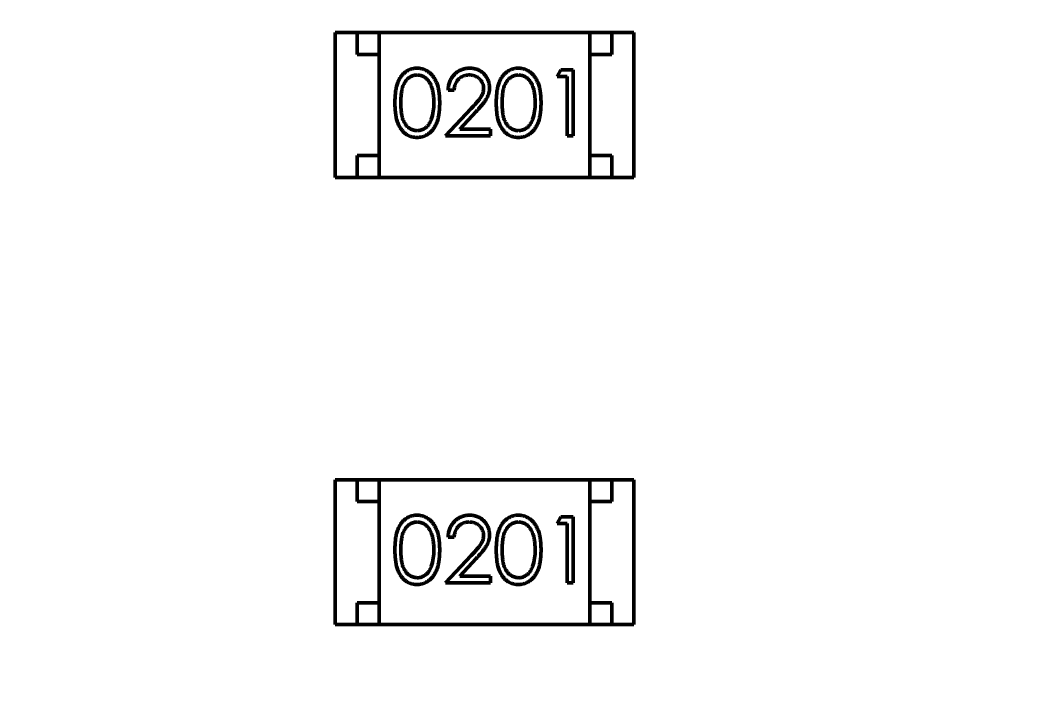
# Model space of a CAD drawing. Header units: millimetres. Extents: x 71 to 428, y 120 to 295.
# Drawn here: x 332.269 to 334.582, y 196.148 to 197.699 of the extents above; entities that cross this region are included whole.
import ezdxf

# ---------------------------------------------------------------- set-up
doc = ezdxf.new("R2010")
doc.units = ezdxf.units.MM
doc.header["$LTSCALE"] = 0.75
doc.layers.add('Dim', color=3, linetype='Continuous', lineweight=25)
doc.layers.add('Visible', color=7, linetype='Continuous', lineweight=50)
doc.styles.get("Standard").update_dxf_attribs({"font": 'arial.ttf'})
doc.dimstyles.new('Dim-ISO-25', dxfattribs={"dimtxt": 3.5, "dimasz": 3.5, "dimexe": 2.1, "dimexo": 2.1, "dimgap": 1.4, "dimtad": 1, "dimzin": 12, "dimdsep": 46, "dimtxsty": 'Standard', "dimcen": 0, "dimazin": 3, "dimtp": 0.1, "dimtm": 0.1, "dimtfac": 0.714286, "dimtmove": 0, "dimatfit": 3, "dimfxl": 1, "dimtzin": 12, "dimarcsym": 0})

# ---------------------------------------------------------------- blocks, each defined once
blk = doc.blocks.new('*D127')
at = {"color": 0, "linetype": 'ByBlock', "lineweight": -2}
for p, q in [((318.3964, 202.3936), (318.3964, 119.8711)), ((354.8964, 148.7044), (354.8964, 119.8711)), ((318.3964, 121.9711), (354.8964, 121.9711))]:
    blk.add_line(p, q, dxfattribs=at)
at = {"color": 0, "linetype": 'ByBlock'}
for points in [[(318.3964, 121.9711), (321.8964, 121.3878), (321.8964, 122.5544)], [(354.8964, 121.9711), (351.3964, 121.3878), (351.3964, 122.5544)]]:
    blk.add_solid(points, dxfattribs=at)
at = {"layer": 'Defpoints', "color": 0, "linetype": 'ByBlock'}
for p in [(318.3964, 204.4936), (354.8964, 150.8044)]:
    blk.add_point(p, dxfattribs=at)
at = {"color": 0, "linetype": 'ByBlock', "lineweight": -2, "insert": (336.6464, 125.1593), "char_height": 3.5, "attachment_point": 5}
blk.add_mtext('\\A0;36.5', dxfattribs=at)

msp = doc.modelspace()

# ---------------------------------------------------------------- linework, layer by layer
at = {"layer": 'Visible'}
for p, q in [((332.9866, 197.3411), (332.9866, 197.6711)), ((332.9866, 197.6711), (333.0366, 197.6711)), ((333.0866, 197.6711), (333.0366, 197.6711)), ((333.0366, 197.6711), (333.0366, 197.6211)), ((333.5666, 197.6711), (333.0866, 197.6711)), ((333.0866, 197.6711), (333.0866, 197.3411)), ((333.6166, 197.6711), (333.5666, 197.6711)), ((333.5666, 197.6711), (333.5666, 197.3411)), ((333.6666, 197.6711), (333.6166, 197.6711)), ((333.6166, 197.6211), (333.6166, 197.6711)), ((333.6666, 197.3411), (333.6666, 197.6711)), ((333.0366, 197.6211), (333.0866, 197.6211)), ((333.0866, 197.3911), (333.0866, 197.6211)), ((333.5666, 197.6211), (333.6166, 197.6211)), ((333.5666, 197.3911), (333.5666, 197.6211)), ((333.4918, 197.571), (333.5006, 197.5864)), ((333.5006, 197.5864), (333.5284, 197.5864)), ((333.5284, 197.5864), (333.5284, 197.4364)), ((333.5149, 197.571), (333.4918, 197.571)), ((333.5149, 197.4364), (333.5149, 197.571)), ((333.2572, 197.5402), (333.2437, 197.5402)), ((333.238, 197.4364), (333.2961, 197.4984)), ((333.3076, 197.4918), (333.2701, 197.4517)), ((333.2701, 197.4517), (333.3399, 197.4517)), ((333.3399, 197.4517), (333.3399, 197.4364)), ((333.3399, 197.4364), (333.238, 197.4364)), ((333.5284, 197.4364), (333.5149, 197.4364)), ((333.0366, 197.3911), (333.0366, 197.3411)), ((333.0866, 197.3911), (333.0366, 197.3911)), ((333.6166, 197.3911), (333.5666, 197.3911)), ((333.6166, 197.3411), (333.6166, 197.3911)), ((332.9866, 197.3411), (333.0366, 197.3411)), ((333.0366, 197.3411), (333.0866, 197.3411)), ((333.5666, 197.3411), (333.0866, 197.3411)), ((333.5666, 197.3411), (333.6166, 197.3411)), ((333.6666, 197.3411), (333.6166, 197.3411)), ((332.9866, 196.3234), (332.9866, 196.6534)), ((332.9866, 196.6534), (333.0366, 196.6534)), ((333.0866, 196.6534), (333.0366, 196.6534)), ((333.0366, 196.6534), (333.0366, 196.6034)), ((333.5666, 196.6534), (333.0866, 196.6534)), ((333.0866, 196.6534), (333.0866, 196.3234)), ((333.6166, 196.6534), (333.5666, 196.6534)), ((333.5666, 196.6534), (333.5666, 196.3234)), ((333.6666, 196.6534), (333.6166, 196.6534)), ((333.6166, 196.6034), (333.6166, 196.6534)), ((333.6666, 196.3234), (333.6666, 196.6534)), ((333.0366, 196.6034), (333.0866, 196.6034)), ((333.0866, 196.3734), (333.0866, 196.6034)), ((333.5666, 196.6034), (333.6166, 196.6034)), ((333.5666, 196.3734), (333.5666, 196.6034)), ((333.4918, 196.5533), (333.5006, 196.5687)), ((333.5006, 196.5687), (333.5284, 196.5687)), ((333.5284, 196.5687), (333.5284, 196.4187)), ((333.5149, 196.5533), (333.4918, 196.5533)), ((333.5149, 196.4187), (333.5149, 196.5533)), ((333.2572, 196.5225), (333.2437, 196.5225)), ((333.238, 196.4187), (333.2961, 196.4808)), ((333.3076, 196.4741), (333.2701, 196.4341)), ((333.2701, 196.4341), (333.3399, 196.4341)), ((333.3399, 196.4341), (333.3399, 196.4187)), ((333.3399, 196.4187), (333.238, 196.4187)), ((333.5284, 196.4187), (333.5149, 196.4187)), ((333.0366, 196.3734), (333.0366, 196.3234)), ((333.0866, 196.3734), (333.0366, 196.3734)), ((333.6166, 196.3734), (333.5666, 196.3734)), ((333.6166, 196.3234), (333.6166, 196.3734)), ((332.9866, 196.3234), (333.0366, 196.3234)), ((333.0366, 196.3234), (333.0866, 196.3234)), ((333.5666, 196.3234), (333.0866, 196.3234)), ((333.5666, 196.3234), (333.6166, 196.3234)), ((333.6666, 196.3234), (333.6166, 196.3234))]:
    msp.add_line(p, q, dxfattribs=at)
at = {"layer": 'Visible', "extrusion": (0, 0, -1)}
msp.add_circle((-354.8964, 204.496), 47.93, dxfattribs=at)
at = {"layer": 'Visible'}
for centre in [(333.0997, 197.5087), (333.3305, 197.5087), (333.0997, 196.491), (333.3305, 196.491)]:
    msp.add_arc(centre, 0.1113, 341.6443, 1.3671, dxfattribs=at)
for points, knots in [([(333.1226, 197.5113), (333.1226, 197.5137), (333.1226, 197.5184), (333.1229, 197.5252), (333.1234, 197.5316), (333.1241, 197.5375), (333.125, 197.5431), (333.1261, 197.5482), (333.1274, 197.5529), (333.1289, 197.5572), (333.1305, 197.5612), (333.1323, 197.5649), (333.1344, 197.5683), (333.1365, 197.5715), (333.1389, 197.5745), (333.1413, 197.5772), (333.144, 197.5796), (333.1468, 197.5819), (333.1497, 197.5838), (333.1528, 197.5855), (333.1559, 197.587), (333.1591, 197.5881), (333.1624, 197.5891), (333.1658, 197.5897), (333.1692, 197.5901), (333.1716, 197.5902), (333.1727, 197.5902)], [0, 0, 0, 0, 0.068595, 0.133246, 0.194313, 0.251279, 0.304513, 0.354235, 0.400481, 0.443411, 0.484015, 0.523252, 0.561042, 0.5979, 0.633518, 0.668314, 0.702496, 0.736685, 0.770293, 0.803437, 0.835913, 0.86846, 0.900847, 0.933467, 0.966258, 1, 1, 1, 1]), ([(333.1727, 197.5902), (333.1739, 197.5902), (333.1763, 197.5901), (333.1798, 197.5897), (333.1832, 197.5891), (333.1866, 197.5881), (333.1898, 197.587), (333.193, 197.5855), (333.1961, 197.5838), (333.1991, 197.5818), (333.2019, 197.5796), (333.2047, 197.5771), (333.2072, 197.5743), (333.2097, 197.5713), (333.2119, 197.568), (333.214, 197.5644), (333.2159, 197.5606), (333.2177, 197.5565), (333.2193, 197.5521), (333.2207, 197.5473), (333.2219, 197.5422), (333.2229, 197.5367), (333.2236, 197.5309), (333.2241, 197.5247), (333.2244, 197.5181), (333.2245, 197.5136), (333.2245, 197.5113)], [0, 0, 0, 0, 0.033788, 0.067194, 0.099862, 0.132567, 0.165151, 0.197913, 0.231319, 0.265083, 0.299255, 0.334399, 0.369943, 0.406284, 0.444064, 0.482998, 0.523354, 0.565537, 0.609613, 0.656391, 0.705885, 0.758325, 0.813832, 0.872795, 0.934722, 1, 1, 1, 1]), ([(333.2437, 197.5402), (333.2438, 197.542), (333.244, 197.5455), (333.2448, 197.5506), (333.246, 197.5555), (333.2476, 197.5601), (333.2496, 197.5645), (333.2521, 197.5687), (333.2549, 197.5726), (333.2582, 197.5762), (333.2618, 197.5795), (333.2656, 197.5824), (333.2696, 197.5848), (333.2738, 197.5868), (333.2782, 197.5883), (333.2829, 197.5894), (333.2877, 197.5901), (333.291, 197.5902), (333.2927, 197.5902)], [0, 0, 0, 0, 0.068791, 0.135103, 0.198979, 0.261904, 0.323495, 0.385195, 0.446969, 0.509765, 0.572251, 0.633405, 0.693251, 0.752583, 0.812579, 0.873275, 0.93555, 1, 1, 1, 1]), ([(333.2927, 197.5902), (333.2943, 197.5902), (333.2975, 197.5901), (333.3023, 197.5894), (333.3067, 197.5884), (333.311, 197.587), (333.315, 197.5851), (333.3187, 197.5828), (333.3223, 197.5801), (333.3255, 197.577), (333.3284, 197.5736), (333.331, 197.57), (333.3331, 197.5663), (333.3349, 197.5625), (333.3363, 197.5585), (333.3373, 197.5543), (333.3378, 197.55), (333.3379, 197.5471), (333.338, 197.5456)], [0, 0, 0, 0, 0.069475, 0.136517, 0.200789, 0.26383, 0.325735, 0.387291, 0.449509, 0.512968, 0.576275, 0.63758, 0.697903, 0.757172, 0.816599, 0.876653, 0.93729, 1, 1, 1, 1]), ([(333.3534, 197.5113), (333.3534, 197.5137), (333.3534, 197.5184), (333.3537, 197.5252), (333.3542, 197.5316), (333.3549, 197.5375), (333.3557, 197.5431), (333.3569, 197.5482), (333.3581, 197.5529), (333.3596, 197.5572), (333.3613, 197.5612), (333.3631, 197.5649), (333.3652, 197.5683), (333.3673, 197.5715), (333.3696, 197.5745), (333.3721, 197.5772), (333.3748, 197.5796), (333.3776, 197.5819), (333.3805, 197.5838), (333.3835, 197.5855), (333.3867, 197.587), (333.3899, 197.5881), (333.3932, 197.5891), (333.3965, 197.5897), (333.4, 197.5901), (333.4023, 197.5902), (333.4035, 197.5902)], [0, 0, 0, 0, 0.068595, 0.133246, 0.194313, 0.251279, 0.304513, 0.354235, 0.400481, 0.443411, 0.484015, 0.523252, 0.561042, 0.5979, 0.633518, 0.668314, 0.702496, 0.736685, 0.770293, 0.803437, 0.835913, 0.86846, 0.900847, 0.933467, 0.966258, 1, 1, 1, 1]), ([(333.4035, 197.5902), (333.4047, 197.5902), (333.4071, 197.5901), (333.4106, 197.5897), (333.414, 197.5891), (333.4173, 197.5881), (333.4206, 197.587), (333.4238, 197.5855), (333.4269, 197.5838), (333.4298, 197.5818), (333.4327, 197.5796), (333.4354, 197.5771), (333.438, 197.5743), (333.4404, 197.5713), (333.4427, 197.568), (333.4448, 197.5644), (333.4467, 197.5606), (333.4485, 197.5565), (333.4501, 197.5521), (333.4515, 197.5473), (333.4527, 197.5422), (333.4536, 197.5367), (333.4544, 197.5309), (333.4549, 197.5247), (333.4552, 197.5181), (333.4553, 197.5136), (333.4553, 197.5113)], [0, 0, 0, 0, 0.033788, 0.067194, 0.099862, 0.132567, 0.165151, 0.197913, 0.231319, 0.265083, 0.299255, 0.334399, 0.369943, 0.406284, 0.444064, 0.482998, 0.523354, 0.565537, 0.609613, 0.656391, 0.705885, 0.758325, 0.813832, 0.872795, 0.934722, 1, 1, 1, 1]), ([(333.1732, 197.5748), (333.1715, 197.5747), (333.1682, 197.5746), (333.1633, 197.5733), (333.1586, 197.5712), (333.1549, 197.5688), (333.152, 197.5666), (333.15, 197.5646), (333.1481, 197.5625), (333.1463, 197.5602), (333.1447, 197.5577), (333.1432, 197.555), (333.1419, 197.5521), (333.1406, 197.549), (333.1395, 197.5456), (333.1386, 197.5418), (333.1378, 197.5377), (333.1372, 197.5331), (333.1367, 197.5282), (333.1363, 197.5229), (333.1361, 197.5173), (333.1361, 197.5134), (333.1361, 197.5114)], [0, 0, 0, 0, 0.060387, 0.120883, 0.182755, 0.247811, 0.281299, 0.315088, 0.349702, 0.384857, 0.420966, 0.458511, 0.497175, 0.537602, 0.580503, 0.627468, 0.678388, 0.733983, 0.793747, 0.857714, 0.926698, 1, 1, 1, 1]), ([(333.2111, 197.5114), (333.211, 197.5132), (333.211, 197.5167), (333.2108, 197.5219), (333.2104, 197.5268), (333.2098, 197.5314), (333.2091, 197.5358), (333.2083, 197.54), (333.2072, 197.5439), (333.2061, 197.5476), (333.2047, 197.551), (333.2033, 197.5542), (333.2017, 197.5571), (333.2, 197.5598), (333.1982, 197.5623), (333.1963, 197.5645), (333.1942, 197.5666), (333.1914, 197.5688), (333.1876, 197.5712), (333.183, 197.5733), (333.1781, 197.5746), (333.1748, 197.5747), (333.1732, 197.5748)], [0, 0, 0, 0, 0.065681, 0.128486, 0.188175, 0.245106, 0.299448, 0.350823, 0.399942, 0.446672, 0.491255, 0.533376, 0.573853, 0.612526, 0.649597, 0.685532, 0.720106, 0.753838, 0.818925, 0.880493, 0.940311, 1, 1, 1, 1]), ([(333.292, 197.5748), (333.2908, 197.5748), (333.2885, 197.5747), (333.2851, 197.5743), (333.2819, 197.5736), (333.2788, 197.5726), (333.2759, 197.5713), (333.2731, 197.5698), (333.2705, 197.5679), (333.268, 197.5658), (333.2657, 197.5634), (333.2638, 197.5607), (333.262, 197.5579), (333.2605, 197.5548), (333.2593, 197.5515), (333.2583, 197.5479), (333.2576, 197.5441), (333.2573, 197.5415), (333.2572, 197.5402)], [0, 0, 0, 0, 0.064439, 0.126547, 0.186887, 0.245878, 0.304041, 0.362191, 0.420976, 0.48066, 0.5406, 0.600689, 0.661936, 0.724443, 0.789038, 0.856314, 0.926352, 1, 1, 1, 1]), ([(333.3245, 197.5444), (333.3245, 197.5454), (333.3244, 197.5475), (333.324, 197.5504), (333.3232, 197.5533), (333.3222, 197.556), (333.3209, 197.5587), (333.3192, 197.5612), (333.3173, 197.5636), (333.3151, 197.5659), (333.3127, 197.568), (333.3101, 197.5698), (333.3074, 197.5714), (333.3046, 197.5726), (333.3016, 197.5736), (333.2985, 197.5743), (333.2953, 197.5747), (333.2931, 197.5748), (333.292, 197.5748)], [0, 0, 0, 0, 0.061965, 0.122122, 0.180988, 0.239933, 0.299906, 0.359989, 0.421776, 0.486576, 0.551535, 0.615018, 0.677259, 0.73973, 0.80305, 0.866495, 0.931973, 1, 1, 1, 1]), ([(333.404, 197.5748), (333.4023, 197.5747), (333.399, 197.5746), (333.3941, 197.5733), (333.3894, 197.5712), (333.3856, 197.5688), (333.3828, 197.5666), (333.3808, 197.5646), (333.3789, 197.5625), (333.3771, 197.5602), (333.3755, 197.5577), (333.374, 197.555), (333.3726, 197.5521), (333.3714, 197.549), (333.3703, 197.5456), (333.3694, 197.5418), (333.3686, 197.5377), (333.368, 197.5331), (333.3674, 197.5282), (333.3671, 197.5229), (333.3668, 197.5173), (333.3668, 197.5134), (333.3668, 197.5114)], [0, 0, 0, 0, 0.060387, 0.120883, 0.182755, 0.247811, 0.281299, 0.315088, 0.349702, 0.384857, 0.420966, 0.458511, 0.497175, 0.537602, 0.580503, 0.627468, 0.678388, 0.733983, 0.793747, 0.857714, 0.926698, 1, 1, 1, 1]), ([(333.4418, 197.5114), (333.4418, 197.5132), (333.4418, 197.5167), (333.4416, 197.5219), (333.4411, 197.5268), (333.4406, 197.5314), (333.4399, 197.5358), (333.4391, 197.54), (333.438, 197.5439), (333.4368, 197.5476), (333.4355, 197.551), (333.4341, 197.5542), (333.4325, 197.5571), (333.4308, 197.5598), (333.429, 197.5623), (333.4271, 197.5645), (333.425, 197.5666), (333.4221, 197.5688), (333.4184, 197.5712), (333.4137, 197.5733), (333.4089, 197.5746), (333.4056, 197.5747), (333.404, 197.5748)], [0, 0, 0, 0, 0.065681, 0.128486, 0.188175, 0.245106, 0.299448, 0.350823, 0.399942, 0.446672, 0.491255, 0.533376, 0.573853, 0.612526, 0.649597, 0.685532, 0.720106, 0.753838, 0.818925, 0.880493, 0.940311, 1, 1, 1, 1]), ([(333.2961, 197.4984), (333.2976, 197.4999), (333.3003, 197.5028), (333.3041, 197.5069), (333.3076, 197.5108), (333.3107, 197.5143), (333.3133, 197.5176), (333.3157, 197.5205), (333.3176, 197.5232), (333.3196, 197.5263), (333.3216, 197.5301), (333.3233, 197.5348), (333.3243, 197.5396), (333.3245, 197.5428), (333.3245, 197.5444)], [0, 0, 0, 0, 0.110803, 0.212829, 0.306101, 0.390647, 0.466924, 0.534481, 0.593587, 0.644557, 0.7362, 0.825024, 0.911986, 1, 1, 1, 1]), ([(333.338, 197.5456), (333.3379, 197.5435), (333.3378, 197.5394), (333.3365, 197.5333), (333.3346, 197.5274), (333.3323, 197.5227), (333.33, 197.5188), (333.3279, 197.5157), (333.3254, 197.5123), (333.3225, 197.5087), (333.3193, 197.5048), (333.3158, 197.5007), (333.3118, 197.4963), (333.3091, 197.4933), (333.3076, 197.4918)], [0, 0, 0, 0, 0.098702, 0.195672, 0.292422, 0.391343, 0.444462, 0.504229, 0.570352, 0.642546, 0.722288, 0.807921, 0.90047, 1, 1, 1, 1]), ([(333.1727, 197.4325), (333.1716, 197.4325), (333.1692, 197.4326), (333.1658, 197.433), (333.1624, 197.4336), (333.1591, 197.4346), (333.1559, 197.4357), (333.1529, 197.4371), (333.1498, 197.4388), (333.1469, 197.4407), (333.1441, 197.4429), (333.1415, 197.4454), (333.139, 197.4481), (333.1367, 197.4511), (333.1345, 197.4543), (333.1325, 197.4578), (333.1306, 197.4615), (333.1289, 197.4655), (333.1274, 197.4698), (333.1261, 197.4745), (333.1251, 197.4797), (333.1242, 197.4852), (333.1234, 197.4912), (333.1229, 197.4975), (333.1226, 197.5043), (333.1226, 197.5089), (333.1226, 197.5113)], [0, 0, 0, 0, 0.033787, 0.066622, 0.099285, 0.131361, 0.163585, 0.196104, 0.228902, 0.262158, 0.295991, 0.330218, 0.36506, 0.400951, 0.43762, 0.475708, 0.515381, 0.556414, 0.599765, 0.646424, 0.696431, 0.749782, 0.806573, 0.867436, 0.931887, 1, 1, 1, 1]), ([(333.1361, 197.5114), (333.1361, 197.5094), (333.1361, 197.5055), (333.1363, 197.4998), (333.1367, 197.4945), (333.1371, 197.4897), (333.1378, 197.4851), (333.1386, 197.481), (333.1395, 197.4772), (333.1406, 197.4738), (333.1418, 197.4707), (333.1432, 197.4678), (333.1447, 197.4651), (333.1463, 197.4626), (333.1481, 197.4603), (333.1499, 197.4581), (333.152, 197.4562), (333.1549, 197.4539), (333.1586, 197.4515), (333.1634, 197.4495), (333.1682, 197.4481), (333.1715, 197.448), (333.1732, 197.4479)], [0, 0, 0, 0, 0.072951, 0.141584, 0.205926, 0.265301, 0.320597, 0.371817, 0.41879, 0.461699, 0.502134, 0.540804, 0.578181, 0.614297, 0.649678, 0.684299, 0.718359, 0.752081, 0.817652, 0.879722, 0.939966, 1, 1, 1, 1]), ([(333.2245, 197.5113), (333.2245, 197.509), (333.2244, 197.5045), (333.2241, 197.498), (333.2236, 197.4918), (333.2229, 197.486), (333.2219, 197.4806), (333.2208, 197.4755), (333.2194, 197.4707), (333.2178, 197.4663), (333.216, 197.4623), (333.2141, 197.4585), (333.212, 197.4549), (333.2098, 197.4516), (333.2074, 197.4485), (333.2048, 197.4458), (333.2021, 197.4432), (333.1992, 197.441), (333.1962, 197.439), (333.1931, 197.4372), (333.1899, 197.4358), (333.1866, 197.4346), (333.1833, 197.4337), (333.1798, 197.433), (333.1763, 197.4326), (333.1739, 197.4325), (333.1727, 197.4325)], [0, 0, 0, 0, 0.065063, 0.126773, 0.185516, 0.240765, 0.29298, 0.34225, 0.388919, 0.432776, 0.474628, 0.514775, 0.553606, 0.591426, 0.628028, 0.663804, 0.698984, 0.733591, 0.767628, 0.801208, 0.834264, 0.866981, 0.89972, 0.932702, 0.966176, 1, 1, 1, 1]), ([(333.4035, 197.4325), (333.4023, 197.4325), (333.4, 197.4326), (333.3965, 197.433), (333.3932, 197.4336), (333.3899, 197.4346), (333.3867, 197.4357), (333.3836, 197.4371), (333.3806, 197.4388), (333.3777, 197.4407), (333.3749, 197.4429), (333.3722, 197.4454), (333.3698, 197.4481), (333.3675, 197.4511), (333.3653, 197.4543), (333.3633, 197.4578), (333.3614, 197.4615), (333.3597, 197.4655), (333.3582, 197.4698), (333.3569, 197.4745), (333.3558, 197.4797), (333.3549, 197.4852), (333.3542, 197.4912), (333.3537, 197.4975), (333.3534, 197.5043), (333.3534, 197.5089), (333.3534, 197.5113)], [0, 0, 0, 0, 0.033787, 0.066622, 0.099285, 0.131361, 0.163585, 0.196104, 0.228902, 0.262158, 0.295991, 0.330218, 0.36506, 0.400951, 0.43762, 0.475708, 0.515381, 0.556414, 0.599765, 0.646424, 0.696431, 0.749782, 0.806573, 0.867436, 0.931887, 1, 1, 1, 1]), ([(333.3668, 197.5114), (333.3668, 197.5094), (333.3668, 197.5055), (333.3671, 197.4998), (333.3674, 197.4945), (333.3679, 197.4897), (333.3686, 197.4851), (333.3693, 197.481), (333.3703, 197.4772), (333.3714, 197.4738), (333.3726, 197.4707), (333.374, 197.4678), (333.3754, 197.4651), (333.3771, 197.4626), (333.3788, 197.4603), (333.3807, 197.4581), (333.3828, 197.4562), (333.3856, 197.4539), (333.3894, 197.4515), (333.3941, 197.4495), (333.399, 197.4481), (333.4023, 197.448), (333.404, 197.4479)], [0, 0, 0, 0, 0.072951, 0.141584, 0.205926, 0.265301, 0.320597, 0.371817, 0.41879, 0.461699, 0.502134, 0.540804, 0.578181, 0.614297, 0.649678, 0.684299, 0.718359, 0.752081, 0.817652, 0.879722, 0.939966, 1, 1, 1, 1]), ([(333.4553, 197.5113), (333.4553, 197.509), (333.4552, 197.5045), (333.4549, 197.498), (333.4544, 197.4918), (333.4537, 197.486), (333.4527, 197.4806), (333.4515, 197.4755), (333.4502, 197.4707), (333.4486, 197.4663), (333.4468, 197.4623), (333.4449, 197.4585), (333.4428, 197.4549), (333.4406, 197.4516), (333.4382, 197.4485), (333.4356, 197.4458), (333.4328, 197.4432), (333.4299, 197.441), (333.4269, 197.439), (333.4238, 197.4372), (333.4206, 197.4358), (333.4174, 197.4346), (333.414, 197.4337), (333.4106, 197.433), (333.4071, 197.4326), (333.4047, 197.4325), (333.4035, 197.4325)], [0, 0, 0, 0, 0.065063, 0.126773, 0.185516, 0.240765, 0.29298, 0.34225, 0.388919, 0.432776, 0.474628, 0.514775, 0.553606, 0.591426, 0.628028, 0.663804, 0.698984, 0.733591, 0.767628, 0.801208, 0.834264, 0.866981, 0.89972, 0.932702, 0.966176, 1, 1, 1, 1]), ([(333.1732, 197.4479), (333.1749, 197.448), (333.1782, 197.4481), (333.183, 197.4494), (333.1877, 197.4514), (333.1914, 197.4538), (333.1942, 197.456), (333.1962, 197.4579), (333.1981, 197.4601), (333.1998, 197.4624), (333.2014, 197.4649), (333.2029, 197.4676), (333.2042, 197.4706), (333.205, 197.4726), (333.2054, 197.4737)], [0, 0, 0, 0, 0.112813, 0.225394, 0.339595, 0.459675, 0.521735, 0.583926, 0.648174, 0.713881, 0.781004, 0.851451, 0.924051, 1, 1, 1, 1]), ([(333.404, 197.4479), (333.4056, 197.448), (333.4089, 197.4481), (333.4138, 197.4494), (333.4185, 197.4514), (333.4222, 197.4538), (333.425, 197.456), (333.427, 197.4579), (333.4288, 197.4601), (333.4306, 197.4624), (333.4322, 197.4649), (333.4337, 197.4676), (333.435, 197.4706), (333.4358, 197.4726), (333.4361, 197.4737)], [0, 0, 0, 0, 0.112813, 0.225394, 0.339595, 0.459675, 0.521735, 0.583926, 0.648174, 0.713881, 0.781004, 0.851451, 0.924051, 1, 1, 1, 1]), ([(333.1226, 196.4936), (333.1226, 196.496), (333.1226, 196.5007), (333.1229, 196.5075), (333.1234, 196.5139), (333.1241, 196.5198), (333.125, 196.5254), (333.1261, 196.5305), (333.1274, 196.5352), (333.1289, 196.5395), (333.1305, 196.5435), (333.1323, 196.5472), (333.1344, 196.5506), (333.1365, 196.5538), (333.1389, 196.5568), (333.1413, 196.5595), (333.144, 196.5619), (333.1468, 196.5642), (333.1497, 196.5661), (333.1528, 196.5678), (333.1559, 196.5693), (333.1591, 196.5705), (333.1624, 196.5714), (333.1658, 196.5721), (333.1692, 196.5725), (333.1716, 196.5725), (333.1727, 196.5725)], [0, 0, 0, 0, 0.068595, 0.133246, 0.194313, 0.251279, 0.304513, 0.354235, 0.400481, 0.443411, 0.484015, 0.523252, 0.561042, 0.5979, 0.633518, 0.668314, 0.702496, 0.736685, 0.770293, 0.803437, 0.835913, 0.86846, 0.900847, 0.933467, 0.966258, 1, 1, 1, 1]), ([(333.1727, 196.5725), (333.1739, 196.5725), (333.1763, 196.5725), (333.1798, 196.5721), (333.1832, 196.5714), (333.1866, 196.5705), (333.1898, 196.5693), (333.193, 196.5678), (333.1961, 196.5661), (333.1991, 196.5641), (333.2019, 196.5619), (333.2047, 196.5594), (333.2072, 196.5566), (333.2097, 196.5536), (333.2119, 196.5503), (333.214, 196.5467), (333.2159, 196.5429), (333.2177, 196.5388), (333.2193, 196.5344), (333.2207, 196.5296), (333.2219, 196.5245), (333.2229, 196.519), (333.2236, 196.5132), (333.2241, 196.507), (333.2244, 196.5004), (333.2245, 196.4959), (333.2245, 196.4936)], [0, 0, 0, 0, 0.033788, 0.067194, 0.099862, 0.132567, 0.165151, 0.197913, 0.231319, 0.265083, 0.299255, 0.334399, 0.369943, 0.406284, 0.444064, 0.482998, 0.523354, 0.565537, 0.609613, 0.656391, 0.705885, 0.758325, 0.813832, 0.872795, 0.934722, 1, 1, 1, 1]), ([(333.2437, 196.5225), (333.2438, 196.5243), (333.244, 196.5278), (333.2448, 196.5329), (333.246, 196.5378), (333.2476, 196.5424), (333.2496, 196.5468), (333.2521, 196.551), (333.2549, 196.5549), (333.2582, 196.5585), (333.2618, 196.5618), (333.2656, 196.5647), (333.2696, 196.5671), (333.2738, 196.5691), (333.2782, 196.5706), (333.2829, 196.5717), (333.2877, 196.5724), (333.291, 196.5725), (333.2927, 196.5725)], [0, 0, 0, 0, 0.068791, 0.135103, 0.198979, 0.261904, 0.323495, 0.385195, 0.446969, 0.509765, 0.572251, 0.633405, 0.693251, 0.752583, 0.812579, 0.873275, 0.93555, 1, 1, 1, 1]), ([(333.2927, 196.5725), (333.2943, 196.5725), (333.2975, 196.5724), (333.3023, 196.5718), (333.3067, 196.5707), (333.311, 196.5693), (333.315, 196.5674), (333.3187, 196.5651), (333.3223, 196.5624), (333.3255, 196.5593), (333.3284, 196.5559), (333.331, 196.5524), (333.3331, 196.5487), (333.3349, 196.5448), (333.3363, 196.5408), (333.3373, 196.5366), (333.3378, 196.5323), (333.3379, 196.5294), (333.338, 196.5279)], [0, 0, 0, 0, 0.069475, 0.136517, 0.200789, 0.26383, 0.325735, 0.387291, 0.449509, 0.512968, 0.576275, 0.63758, 0.697903, 0.757172, 0.816599, 0.876653, 0.93729, 1, 1, 1, 1]), ([(333.3534, 196.4936), (333.3534, 196.496), (333.3534, 196.5007), (333.3537, 196.5075), (333.3542, 196.5139), (333.3549, 196.5198), (333.3557, 196.5254), (333.3569, 196.5305), (333.3581, 196.5352), (333.3596, 196.5395), (333.3613, 196.5435), (333.3631, 196.5472), (333.3652, 196.5506), (333.3673, 196.5538), (333.3696, 196.5568), (333.3721, 196.5595), (333.3748, 196.5619), (333.3776, 196.5642), (333.3805, 196.5661), (333.3835, 196.5678), (333.3867, 196.5693), (333.3899, 196.5705), (333.3932, 196.5714), (333.3965, 196.5721), (333.4, 196.5725), (333.4023, 196.5725), (333.4035, 196.5725)], [0, 0, 0, 0, 0.068595, 0.133246, 0.194313, 0.251279, 0.304513, 0.354235, 0.400481, 0.443411, 0.484015, 0.523252, 0.561042, 0.5979, 0.633518, 0.668314, 0.702496, 0.736685, 0.770293, 0.803437, 0.835913, 0.86846, 0.900847, 0.933467, 0.966258, 1, 1, 1, 1]), ([(333.4035, 196.5725), (333.4047, 196.5725), (333.4071, 196.5725), (333.4106, 196.5721), (333.414, 196.5714), (333.4173, 196.5705), (333.4206, 196.5693), (333.4238, 196.5678), (333.4269, 196.5661), (333.4298, 196.5641), (333.4327, 196.5619), (333.4354, 196.5594), (333.438, 196.5566), (333.4404, 196.5536), (333.4427, 196.5503), (333.4448, 196.5467), (333.4467, 196.5429), (333.4485, 196.5388), (333.4501, 196.5344), (333.4515, 196.5296), (333.4527, 196.5245), (333.4536, 196.519), (333.4544, 196.5132), (333.4549, 196.507), (333.4552, 196.5004), (333.4553, 196.4959), (333.4553, 196.4936)], [0, 0, 0, 0, 0.033788, 0.067194, 0.099862, 0.132567, 0.165151, 0.197913, 0.231319, 0.265083, 0.299255, 0.334399, 0.369943, 0.406284, 0.444064, 0.482998, 0.523354, 0.565537, 0.609613, 0.656391, 0.705885, 0.758325, 0.813832, 0.872795, 0.934722, 1, 1, 1, 1]), ([(333.1732, 196.5571), (333.1715, 196.5571), (333.1682, 196.5569), (333.1633, 196.5556), (333.1586, 196.5535), (333.1549, 196.5511), (333.152, 196.5489), (333.15, 196.547), (333.1481, 196.5448), (333.1463, 196.5425), (333.1447, 196.54), (333.1432, 196.5373), (333.1419, 196.5344), (333.1406, 196.5313), (333.1395, 196.5279), (333.1386, 196.5241), (333.1378, 196.52), (333.1372, 196.5154), (333.1367, 196.5105), (333.1363, 196.5053), (333.1361, 196.4996), (333.1361, 196.4957), (333.1361, 196.4937)], [0, 0, 0, 0, 0.060387, 0.120883, 0.182755, 0.247811, 0.281299, 0.315088, 0.349702, 0.384857, 0.420966, 0.458511, 0.497175, 0.537602, 0.580503, 0.627468, 0.678388, 0.733983, 0.793747, 0.857714, 0.926698, 1, 1, 1, 1]), ([(333.2111, 196.4937), (333.211, 196.4955), (333.211, 196.499), (333.2108, 196.5042), (333.2104, 196.5091), (333.2098, 196.5137), (333.2091, 196.5181), (333.2083, 196.5223), (333.2072, 196.5262), (333.2061, 196.5299), (333.2047, 196.5333), (333.2033, 196.5365), (333.2017, 196.5394), (333.2, 196.5422), (333.1982, 196.5446), (333.1963, 196.5469), (333.1942, 196.5489), (333.1914, 196.5512), (333.1876, 196.5535), (333.183, 196.5556), (333.1781, 196.5569), (333.1748, 196.5571), (333.1732, 196.5571)], [0, 0, 0, 0, 0.065681, 0.128486, 0.188175, 0.245106, 0.299448, 0.350823, 0.399942, 0.446672, 0.491255, 0.533376, 0.573853, 0.612526, 0.649597, 0.685532, 0.720106, 0.753838, 0.818925, 0.880493, 0.940311, 1, 1, 1, 1]), ([(333.292, 196.5571), (333.2908, 196.5571), (333.2885, 196.557), (333.2851, 196.5566), (333.2819, 196.5559), (333.2788, 196.5549), (333.2759, 196.5536), (333.2731, 196.5521), (333.2705, 196.5502), (333.268, 196.5481), (333.2657, 196.5457), (333.2638, 196.5431), (333.262, 196.5402), (333.2605, 196.5371), (333.2593, 196.5338), (333.2583, 196.5302), (333.2576, 196.5265), (333.2573, 196.5239), (333.2572, 196.5225)], [0, 0, 0, 0, 0.064439, 0.126547, 0.186887, 0.245878, 0.304041, 0.362191, 0.420976, 0.48066, 0.5406, 0.600689, 0.661936, 0.724443, 0.789038, 0.856314, 0.926352, 1, 1, 1, 1]), ([(333.3245, 196.5267), (333.3245, 196.5278), (333.3244, 196.5298), (333.324, 196.5327), (333.3232, 196.5356), (333.3222, 196.5383), (333.3209, 196.541), (333.3192, 196.5435), (333.3173, 196.5459), (333.3151, 196.5482), (333.3127, 196.5503), (333.3101, 196.5521), (333.3074, 196.5537), (333.3046, 196.5549), (333.3016, 196.5559), (333.2985, 196.5566), (333.2953, 196.5571), (333.2931, 196.5571), (333.292, 196.5571)], [0, 0, 0, 0, 0.061965, 0.122122, 0.180988, 0.239933, 0.299906, 0.359989, 0.421776, 0.486576, 0.551535, 0.615018, 0.677259, 0.73973, 0.80305, 0.866495, 0.931973, 1, 1, 1, 1]), ([(333.404, 196.5571), (333.4023, 196.5571), (333.399, 196.5569), (333.3941, 196.5556), (333.3894, 196.5535), (333.3856, 196.5511), (333.3828, 196.5489), (333.3808, 196.547), (333.3789, 196.5448), (333.3771, 196.5425), (333.3755, 196.54), (333.374, 196.5373), (333.3726, 196.5344), (333.3714, 196.5313), (333.3703, 196.5279), (333.3694, 196.5241), (333.3686, 196.52), (333.368, 196.5154), (333.3674, 196.5105), (333.3671, 196.5053), (333.3668, 196.4996), (333.3668, 196.4957), (333.3668, 196.4937)], [0, 0, 0, 0, 0.060387, 0.120883, 0.182755, 0.247811, 0.281299, 0.315088, 0.349702, 0.384857, 0.420966, 0.458511, 0.497175, 0.537602, 0.580503, 0.627468, 0.678388, 0.733983, 0.793747, 0.857714, 0.926698, 1, 1, 1, 1]), ([(333.4418, 196.4937), (333.4418, 196.4955), (333.4418, 196.499), (333.4416, 196.5042), (333.4411, 196.5091), (333.4406, 196.5137), (333.4399, 196.5181), (333.4391, 196.5223), (333.438, 196.5262), (333.4368, 196.5299), (333.4355, 196.5333), (333.4341, 196.5365), (333.4325, 196.5394), (333.4308, 196.5422), (333.429, 196.5446), (333.4271, 196.5469), (333.425, 196.5489), (333.4221, 196.5512), (333.4184, 196.5535), (333.4137, 196.5556), (333.4089, 196.5569), (333.4056, 196.5571), (333.404, 196.5571)], [0, 0, 0, 0, 0.065681, 0.128486, 0.188175, 0.245106, 0.299448, 0.350823, 0.399942, 0.446672, 0.491255, 0.533376, 0.573853, 0.612526, 0.649597, 0.685532, 0.720106, 0.753838, 0.818925, 0.880493, 0.940311, 1, 1, 1, 1]), ([(333.2961, 196.4808), (333.2976, 196.4822), (333.3003, 196.4851), (333.3041, 196.4892), (333.3076, 196.4931), (333.3107, 196.4966), (333.3133, 196.4999), (333.3157, 196.5028), (333.3176, 196.5055), (333.3196, 196.5086), (333.3216, 196.5124), (333.3233, 196.5171), (333.3243, 196.5219), (333.3245, 196.5251), (333.3245, 196.5267)], [0, 0, 0, 0, 0.110803, 0.212829, 0.306101, 0.390647, 0.466924, 0.534481, 0.593587, 0.644557, 0.7362, 0.825024, 0.911986, 1, 1, 1, 1]), ([(333.338, 196.5279), (333.3379, 196.5258), (333.3378, 196.5217), (333.3365, 196.5156), (333.3346, 196.5097), (333.3323, 196.505), (333.33, 196.5011), (333.3279, 196.498), (333.3254, 196.4946), (333.3225, 196.491), (333.3193, 196.4871), (333.3158, 196.483), (333.3118, 196.4786), (333.3091, 196.4757), (333.3076, 196.4741)], [0, 0, 0, 0, 0.098702, 0.195672, 0.292422, 0.391343, 0.444462, 0.504229, 0.570352, 0.642546, 0.722288, 0.807921, 0.90047, 1, 1, 1, 1]), ([(333.1727, 196.4148), (333.1716, 196.4149), (333.1692, 196.4149), (333.1658, 196.4153), (333.1624, 196.416), (333.1591, 196.4169), (333.1559, 196.418), (333.1529, 196.4195), (333.1498, 196.4211), (333.1469, 196.4231), (333.1441, 196.4253), (333.1415, 196.4277), (333.139, 196.4304), (333.1367, 196.4334), (333.1345, 196.4366), (333.1325, 196.4401), (333.1306, 196.4438), (333.1289, 196.4478), (333.1274, 196.4521), (333.1261, 196.4568), (333.1251, 196.462), (333.1242, 196.4675), (333.1234, 196.4735), (333.1229, 196.4798), (333.1226, 196.4866), (333.1226, 196.4912), (333.1226, 196.4936)], [0, 0, 0, 0, 0.033787, 0.066622, 0.099285, 0.131361, 0.163585, 0.196104, 0.228902, 0.262158, 0.295991, 0.330218, 0.36506, 0.400951, 0.43762, 0.475708, 0.515381, 0.556414, 0.599765, 0.646424, 0.696431, 0.749782, 0.806573, 0.867436, 0.931887, 1, 1, 1, 1]), ([(333.1361, 196.4937), (333.1361, 196.4917), (333.1361, 196.4878), (333.1363, 196.4821), (333.1367, 196.4769), (333.1371, 196.472), (333.1378, 196.4675), (333.1386, 196.4633), (333.1395, 196.4595), (333.1406, 196.4561), (333.1418, 196.453), (333.1432, 196.4501), (333.1447, 196.4474), (333.1463, 196.4449), (333.1481, 196.4426), (333.1499, 196.4404), (333.152, 196.4385), (333.1549, 196.4362), (333.1586, 196.4338), (333.1634, 196.4318), (333.1682, 196.4305), (333.1715, 196.4303), (333.1732, 196.4302)], [0, 0, 0, 0, 0.072951, 0.141584, 0.205926, 0.265301, 0.320597, 0.371817, 0.41879, 0.461699, 0.502134, 0.540804, 0.578181, 0.614297, 0.649678, 0.684299, 0.718359, 0.752081, 0.817652, 0.879722, 0.939966, 1, 1, 1, 1]), ([(333.2245, 196.4936), (333.2245, 196.4913), (333.2244, 196.4869), (333.2241, 196.4803), (333.2236, 196.4741), (333.2229, 196.4683), (333.2219, 196.4629), (333.2208, 196.4578), (333.2194, 196.453), (333.2178, 196.4487), (333.216, 196.4446), (333.2141, 196.4408), (333.212, 196.4372), (333.2098, 196.4339), (333.2074, 196.4309), (333.2048, 196.4281), (333.2021, 196.4256), (333.1992, 196.4233), (333.1962, 196.4213), (333.1931, 196.4196), (333.1899, 196.4181), (333.1866, 196.4169), (333.1833, 196.416), (333.1798, 196.4153), (333.1763, 196.4149), (333.1739, 196.4148), (333.1727, 196.4148)], [0, 0, 0, 0, 0.065063, 0.126773, 0.185516, 0.240765, 0.29298, 0.34225, 0.388919, 0.432776, 0.474628, 0.514775, 0.553606, 0.591426, 0.628028, 0.663804, 0.698984, 0.733591, 0.767628, 0.801208, 0.834264, 0.866981, 0.89972, 0.932702, 0.966176, 1, 1, 1, 1]), ([(333.4035, 196.4148), (333.4023, 196.4149), (333.4, 196.4149), (333.3965, 196.4153), (333.3932, 196.416), (333.3899, 196.4169), (333.3867, 196.418), (333.3836, 196.4195), (333.3806, 196.4211), (333.3777, 196.4231), (333.3749, 196.4253), (333.3722, 196.4277), (333.3698, 196.4304), (333.3675, 196.4334), (333.3653, 196.4366), (333.3633, 196.4401), (333.3614, 196.4438), (333.3597, 196.4478), (333.3582, 196.4521), (333.3569, 196.4568), (333.3558, 196.462), (333.3549, 196.4675), (333.3542, 196.4735), (333.3537, 196.4798), (333.3534, 196.4866), (333.3534, 196.4912), (333.3534, 196.4936)], [0, 0, 0, 0, 0.033787, 0.066622, 0.099285, 0.131361, 0.163585, 0.196104, 0.228902, 0.262158, 0.295991, 0.330218, 0.36506, 0.400951, 0.43762, 0.475708, 0.515381, 0.556414, 0.599765, 0.646424, 0.696431, 0.749782, 0.806573, 0.867436, 0.931887, 1, 1, 1, 1]), ([(333.3668, 196.4937), (333.3668, 196.4917), (333.3668, 196.4878), (333.3671, 196.4821), (333.3674, 196.4769), (333.3679, 196.472), (333.3686, 196.4675), (333.3693, 196.4633), (333.3703, 196.4595), (333.3714, 196.4561), (333.3726, 196.453), (333.374, 196.4501), (333.3754, 196.4474), (333.3771, 196.4449), (333.3788, 196.4426), (333.3807, 196.4404), (333.3828, 196.4385), (333.3856, 196.4362), (333.3894, 196.4338), (333.3941, 196.4318), (333.399, 196.4305), (333.4023, 196.4303), (333.404, 196.4302)], [0, 0, 0, 0, 0.072951, 0.141584, 0.205926, 0.265301, 0.320597, 0.371817, 0.41879, 0.461699, 0.502134, 0.540804, 0.578181, 0.614297, 0.649678, 0.684299, 0.718359, 0.752081, 0.817652, 0.879722, 0.939966, 1, 1, 1, 1]), ([(333.4553, 196.4936), (333.4553, 196.4913), (333.4552, 196.4869), (333.4549, 196.4803), (333.4544, 196.4741), (333.4537, 196.4683), (333.4527, 196.4629), (333.4515, 196.4578), (333.4502, 196.453), (333.4486, 196.4487), (333.4468, 196.4446), (333.4449, 196.4408), (333.4428, 196.4372), (333.4406, 196.4339), (333.4382, 196.4309), (333.4356, 196.4281), (333.4328, 196.4256), (333.4299, 196.4233), (333.4269, 196.4213), (333.4238, 196.4196), (333.4206, 196.4181), (333.4174, 196.4169), (333.414, 196.416), (333.4106, 196.4153), (333.4071, 196.4149), (333.4047, 196.4148), (333.4035, 196.4148)], [0, 0, 0, 0, 0.065063, 0.126773, 0.185516, 0.240765, 0.29298, 0.34225, 0.388919, 0.432776, 0.474628, 0.514775, 0.553606, 0.591426, 0.628028, 0.663804, 0.698984, 0.733591, 0.767628, 0.801208, 0.834264, 0.866981, 0.89972, 0.932702, 0.966176, 1, 1, 1, 1]), ([(333.1732, 196.4302), (333.1749, 196.4303), (333.1782, 196.4304), (333.183, 196.4317), (333.1877, 196.4337), (333.1914, 196.4361), (333.1942, 196.4383), (333.1962, 196.4402), (333.1981, 196.4424), (333.1998, 196.4447), (333.2014, 196.4472), (333.2029, 196.4499), (333.2042, 196.4529), (333.205, 196.4549), (333.2054, 196.456)], [0, 0, 0, 0, 0.112813, 0.225394, 0.339595, 0.459675, 0.521735, 0.583926, 0.648174, 0.713881, 0.781004, 0.851451, 0.924051, 1, 1, 1, 1]), ([(333.404, 196.4302), (333.4056, 196.4303), (333.4089, 196.4304), (333.4138, 196.4317), (333.4185, 196.4337), (333.4222, 196.4361), (333.425, 196.4383), (333.427, 196.4402), (333.4288, 196.4424), (333.4306, 196.4447), (333.4322, 196.4472), (333.4337, 196.4499), (333.435, 196.4529), (333.4358, 196.4549), (333.4361, 196.456)], [0, 0, 0, 0, 0.112813, 0.225394, 0.339595, 0.459675, 0.521735, 0.583926, 0.648174, 0.713881, 0.781004, 0.851451, 0.924051, 1, 1, 1, 1])]:
    msp.add_open_spline(points, degree=3, knots=knots, dxfattribs=at)

# ---------------------------------------------------------------- dimensions: what is measured, and where the dimension line sits
at = {"layer": 'Dim'}
dim = msp.add_linear_dim(base=(354.8964, 121.9711), p1=(318.3964, 204.4936), p2=(354.8964, 150.8044), dimstyle='Dim-ISO-25', dxfattribs=at)
dim.commit()
dim.dimension.update_dxf_attribs({"geometry": '*D127', "text_midpoint": (336.6464, 125.1593)})

doc.saveas('drawing.dxf')
